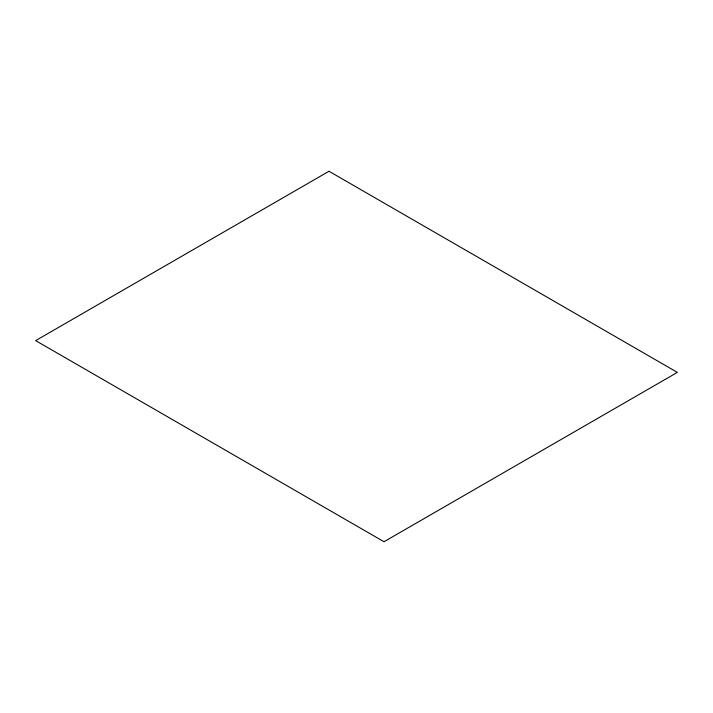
<?xml version="1.0" encoding="UTF-8"?>
<svg xmlns="http://www.w3.org/2000/svg" width="713" height="713" viewBox="0 0 713 713"><rect width="100%" height="100%" fill="white"/><g stroke="black" fill="none" stroke-linecap="round" stroke-linejoin="round"><path stroke-width="1.07" d="M328.996 171.263L35.65 340.618L384.004 541.737L677.35 372.382L328.996 171.263"/></g></svg>
